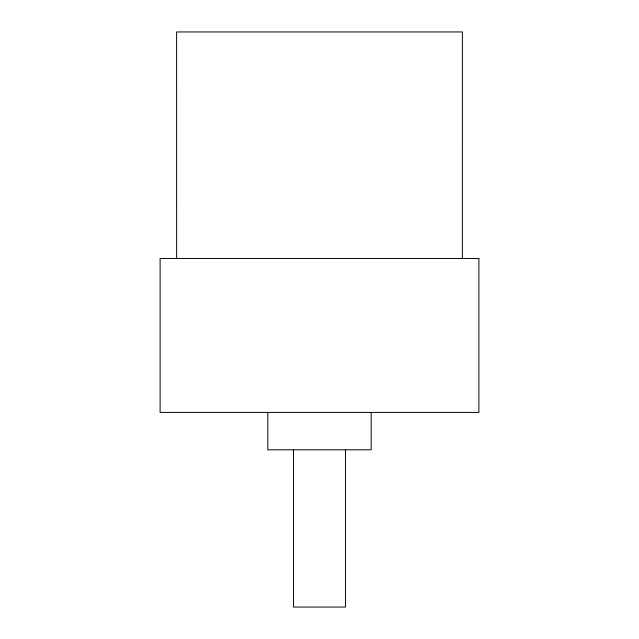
<?xml version="1.0" encoding="UTF-8"?>
<svg xmlns="http://www.w3.org/2000/svg" width="639" height="639" viewBox="0 0 639 639"><rect width="100%" height="100%" fill="white"/><g stroke="black" fill="none" stroke-linecap="round" stroke-linejoin="round"><path stroke-width="0.96" d="M462.372 258.468L462.388 31.95L176.612 31.95L176.628 258.468M371.179 412.419L371.179 449.808L267.821 449.808L267.821 412.419M345.475 449.808L345.475 607.05L293.525 607.05L293.525 449.808M478.891 258.468L160.109 258.468L160.109 412.419L478.891 412.419L478.891 258.468"/></g></svg>
